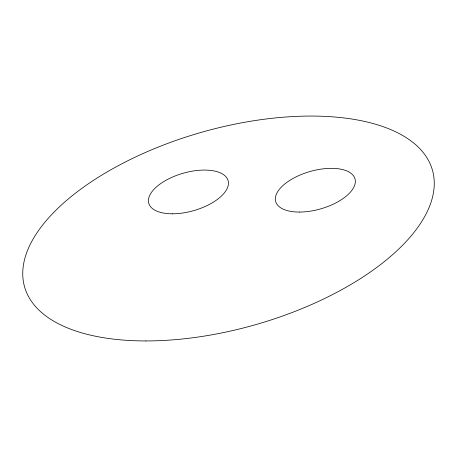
<?xml version="1.0" encoding="UTF-8"?>
<svg xmlns="http://www.w3.org/2000/svg" width="457" height="457" viewBox="0 0 457 457"><rect width="100%" height="100%" fill="white"/><g stroke="black" fill="none" stroke-linecap="round" stroke-linejoin="round"><path stroke-width="0.69" d="M145.892 340.939A212.122 99.912 -16 0 0 433.002 172.335A212.122 99.912 -16 0 0 106.607 172.226A212.122 99.912 -16 0 0 145.892 340.939M299.284 212.059A41.244 19.428 -16 0 0 355.106 179.275A41.244 19.428 -16 0 0 291.646 179.253A41.244 19.428 -16 0 0 299.284 212.059M172.375 213.802A41.244 19.428 -16 0 0 228.203 181.018A41.244 19.428 -16 0 0 164.737 180.995A41.244 19.428 -16 0 0 172.375 213.802"/></g></svg>
